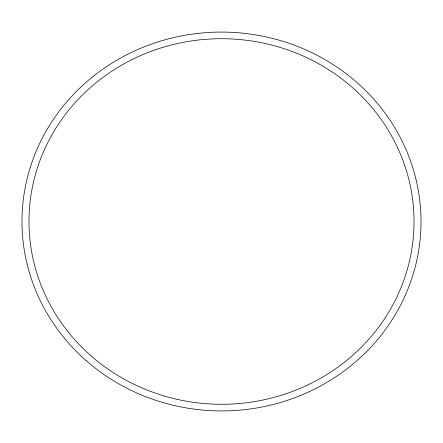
<?xml version="1.0" encoding="UTF-8"?>
<svg xmlns="http://www.w3.org/2000/svg" width="443" height="443" viewBox="0 0 443 443"><rect width="100%" height="100%" fill="white"/><g stroke="black" fill="none" stroke-linecap="round" stroke-linejoin="round"><path stroke-width="0.66" d="M86.235 360.674A199.511 189.421 0.3 0 0 416.143 263.197A199.511 189.421 0.3 0 0 162.121 40.629A199.511 189.421 0.3 0 0 86.235 360.674M90.976 355.801A192.528 182.787 0.3 0 0 409.326 261.735A192.528 182.787 0.3 0 0 164.198 46.964A192.528 182.787 0.3 0 0 90.976 355.801"/></g></svg>
